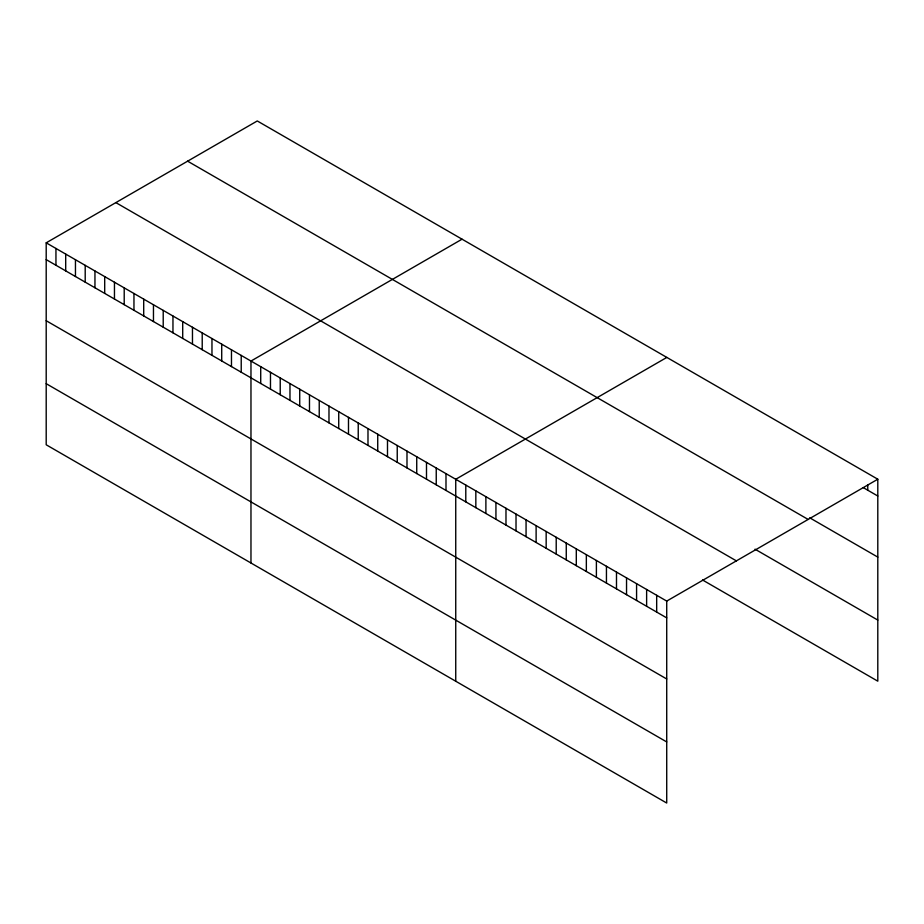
<?xml version="1.0" encoding="UTF-8"?>
<svg xmlns="http://www.w3.org/2000/svg" width="924" height="924" viewBox="0 0 924 924"><rect width="100%" height="100%" fill="white"/><g stroke="black" fill="none" stroke-linecap="round" stroke-linejoin="round"><path stroke-width="1.39" d="M46.2 242.827L666.724 601.085L666.724 803.037L46.2 444.779L46.2 242.827L257.276 120.963L877.8 479.221L877.8 681.173L702.54 579.983M462.046 239.189L250.97 361.053L250.97 563.005M666.828 357.415L455.74 479.279L455.74 681.231M666.724 601.085L877.8 479.221M863.293 487.629L877.8 496.015M809.701 517.798L877.8 557.114M187.618 161.18L808.142 519.438M755.012 549.179L877.8 620.073M115.858 202.61L736.382 560.868M46.2 259.621L666.724 617.879M46.2 320.72L666.724 678.978M46.2 383.679L666.724 741.937M867.751 484.615L867.751 490.205M656.675 595.287L656.675 612.069M646.627 589.477L646.627 606.271M636.578 583.679L636.578 600.473M626.541 577.881L626.541 594.675M616.493 572.083L616.493 588.877M606.444 566.285L606.444 583.079M596.396 560.487L596.396 577.269M586.347 554.677L586.347 571.471M576.299 548.879L576.299 565.673M566.262 543.081L566.262 559.875M556.213 537.283L556.213 554.077M546.165 531.485L546.165 548.267M536.116 525.675L536.116 542.469M526.068 519.877L526.068 536.671M516.019 514.079L516.019 530.873M505.982 508.281L505.982 525.075M495.934 502.483L495.934 519.265M485.885 496.673L485.885 513.467M475.837 490.875L475.837 507.669M465.788 485.077L465.788 501.871M445.992 473.642L445.992 490.436M436.243 468.018L436.243 484.811M426.495 462.393L426.495 479.175M416.736 456.756L416.736 473.55M406.987 451.131L406.987 467.925M397.239 445.495L397.239 462.289M387.491 439.87L387.491 456.664M377.731 434.234L377.731 451.028M367.983 428.609L367.983 445.403M358.235 422.984L358.235 439.766M348.487 417.348L348.487 434.141M338.727 411.723L338.727 428.517M328.979 406.086L328.979 422.88M319.23 400.462L319.23 417.255M309.482 394.825L309.482 411.619M299.723 389.2L299.723 405.994M289.974 383.576L289.974 400.358M280.226 377.939L280.226 394.733M270.478 372.314L270.478 389.108M260.718 366.678L260.718 383.472M241.222 355.428L241.222 372.21M231.474 349.792L231.474 366.585M221.714 344.167L221.714 360.961M211.966 338.531L211.966 355.324M202.217 332.906L202.217 349.699M192.469 327.269L192.469 344.063M182.709 321.644L182.709 338.438M172.961 316.02L172.961 332.802M163.213 310.383L163.213 327.177M153.465 304.758L153.465 321.552M143.705 299.122L143.705 315.916M133.957 293.497L133.957 310.291M124.209 287.861L124.209 304.654M114.46 282.236L114.46 299.029M104.701 276.611L104.701 293.393M94.953 270.975L94.953 287.768M85.204 265.35L85.204 282.143M75.456 259.713L75.456 276.507M65.696 254.088L65.696 270.882M55.948 248.464L55.948 265.246"/></g></svg>
